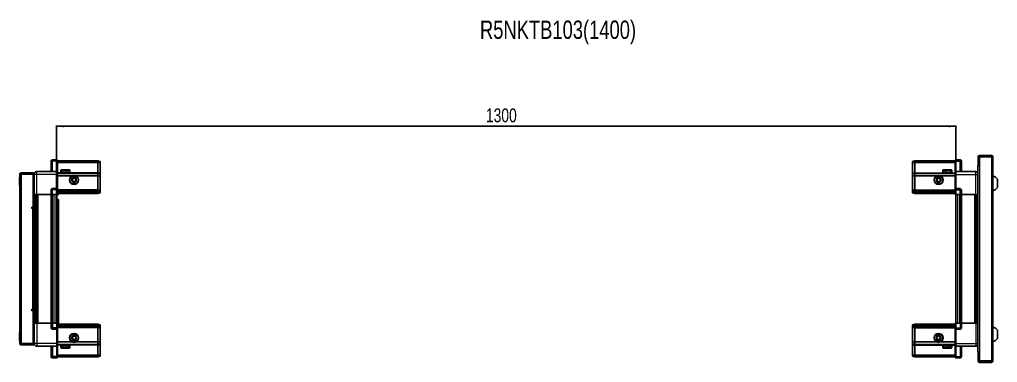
# Model space of a CAD drawing. Header units: millimetres. Extents: x 355 to 4339, y -619 to 1513.
# Drawn here: x 1721 to 3135, y 1018 to 1513 of the extents above; entities that cross this region are included whole.
import ezdxf

# ---------------------------------------------------------------- set-up
doc = ezdxf.new("R2010")
doc.units = ezdxf.units.MM
doc.layers.add('FORMAT', color=7, linetype='Continuous')
doc.styles.add('SLDTEXTSTYLE0', font='TXT', dxfattribs={"width": 0.75})
doc.dimstyles.new('SLDDIMSTYLE0', dxfattribs={"dimtxt": 20, "dimasz": 10, "dimexe": 0, "dimexo": 0.0625, "dimgap": 5, "dimtad": 2, "dimdec": 1, "dimrnd": 1e-09, "dimzin": 12, "dimdsep": 46, "dimtxsty": 'SLDTEXTSTYLE0', "dimsah": 1, "dimcen": 0.09, "dimadec": 0, "dimazin": 3, "dimtfac": 1, "dimtofl": 0, "dimtmove": 0, "dimatfit": 3, "dimfxl": 0, "dimfrac": 2, "dimtolj": 1, "dimtzin": 12, "dimarcsym": 0})

# ---------------------------------------------------------------- blocks, each defined once
blk = doc.blocks.new('_D_5')
at = {"layer": 'FORMAT'}
for p, q in [((1774.9, 1260), (1774.9, 1359.5)), ((1774.9, 1358.5), (3074.9, 1358.5)), ((3074.9, 1260), (3074.9, 1359.5))]:
    blk.add_line(p, q, dxfattribs=at)
for points in [[(1774.9, 1358.5), (1784.9, 1357), (1784.9, 1360)], [(3074.9, 1358.5), (3064.9, 1360), (3064.9, 1357)]]:
    blk.add_solid(points, dxfattribs=at)
at = {"layer": 'FORMAT', "insert": (2395.4, 1384.3), "char_height": 20, "attachment_point": 1, "style": 'SLDTEXTSTYLE0'}
blk.add_mtext('1300', dxfattribs=at)

msp = doc.modelspace()

# ---------------------------------------------------------------- linework, layer by layer
at = {"color": 7, "linetype": 'Continuous', "lineweight": 25}
for p, q in [((3126.18, 1316.51), (3108.88, 1316.51)), ((3126.18, 1315.01), (3108.88, 1315.01)), ((3126.18, 1315.01), (3126.18, 1316.51)), ((1767.08, 1308.01), (1767.08, 1293.01)), ((1775.08, 1310.01), (1769.08, 1310.01)), ((1775.08, 1310.01), (1775.41, 1310.01)), ((1775.08, 1310.01), (1775.08, 1308.01)), ((1775.08, 1293.21), (1775.08, 1308.01)), ((1775.08, 1293.21), (1775.08, 1308.01)), ((1776.28, 1309.51), (1775.41, 1310.01)), ((1776.28, 1308.01), (1776.28, 1309.51)), ((1834.58, 1308.51), (1776.28, 1308.51)), ((1776.28, 1308.01), (1776.28, 1293.21)), ((1834.58, 1306.01), (1776.28, 1306.01)), ((1834.58, 1308.51), (1834.58, 1306.01)), ((1837.58, 1307.7), (1834.58, 1308.51)), ((1834.58, 1306.01), (1834.58, 1291.51)), ((1837.58, 1305.85), (1834.58, 1306.01)), ((1837.58, 1305.85), (1837.58, 1307.7)), ((1837.58, 1291.51), (1837.58, 1305.85)), ((3012.28, 1307.7), (3015.28, 1308.51)), ((3012.28, 1305.85), (3012.28, 1307.7)), ((3012.28, 1305.85), (3015.28, 1306.01)), ((3012.28, 1291.51), (3012.28, 1305.85)), ((3015.28, 1308.51), (3015.28, 1306.01)), ((3015.28, 1308.51), (3073.58, 1308.51)), ((3015.28, 1306.01), (3015.28, 1291.51)), ((3015.28, 1306.01), (3073.58, 1306.01)), ((3074.45, 1310.01), (3073.58, 1309.51)), ((3074.45, 1310.01), (3073.58, 1309.51)), ((3073.58, 1309.51), (3073.58, 1308.01)), ((3073.58, 1293.21), (3073.58, 1308.01)), ((3074.78, 1310.01), (3074.45, 1310.01)), ((3074.78, 1310.01), (3074.45, 1310.01)), ((3074.78, 1308.01), (3074.78, 1310.01)), ((3074.78, 1310.01), (3074.78, 1310.01)), ((3074.78, 1310.01), (3080.78, 1310.01)), ((3074.78, 1308.01), (3074.78, 1293.21)), ((3082.78, 1308.01), (3082.78, 1293.01)), ((3106.68, 1301.51), (3106.68, 1032.51)), ((3106.68, 1301.51), (3108.78, 1301.51)), ((3106.78, 1314.41), (3106.78, 1302.01)), ((3106.78, 1302.01), (3108.28, 1302.01)), ((3108.28, 1314.41), (3108.28, 1302.01)), ((3108.78, 1301.51), (3108.78, 1314.41)), ((3108.78, 1314.41), (3126.18, 1314.41)), ((3126.18, 1314.41), (3128.28, 1314.41)), ((3128.28, 1314.41), (3128.28, 1019.61)), ((1723.08, 1289.16), (1721.58, 1289.16)), ((1721.58, 1288.66), (1721.58, 1289.16)), ((1721.58, 1045.36), (1721.58, 1288.66)), ((1723.68, 1289.76), (1723.68, 1291.26)), ((1723.68, 1291.26), (1724.58, 1291.26)), ((1723.68, 1289.76), (1724.58, 1289.76)), ((1723.68, 1289.26), (1741.08, 1289.26)), ((1724.58, 1289.76), (1724.58, 1291.26)), ((1724.58, 1291.26), (1741.08, 1291.26)), ((1724.58, 1289.76), (1741.08, 1289.76)), ((1741.08, 1289.76), (1741.08, 1291.26)), ((1742.58, 1289.26), (1741.08, 1289.26)), ((1741.08, 1289.26), (1741.08, 1241.76)), ((1742.58, 1289.01), (1742.58, 1260.01)), ((1775.08, 1293.01), (1746.08, 1293.01)), ((1775.08, 1293.01), (1775.08, 1293.21)), ((1775.08, 1293.01), (1776.28, 1293.01)), ((1775.08, 1289.01), (1775.08, 1293.01)), ((1775.08, 1268.71), (1775.08, 1289.01)), ((1776.28, 1293.21), (1776.28, 1293.01)), ((1776.28, 1293.01), (1776.28, 1289.01)), ((1834.58, 1290.51), (1776.28, 1290.51)), ((1776.28, 1289.01), (1776.28, 1268.71)), ((1797.58, 1287.01), (1776.28, 1287.01)), ((1781.08, 1294.91), (1781.08, 1292.51)), ((1781.08, 1292.51), (1781.08, 1292.01)), ((1781.08, 1292.01), (1781.21, 1292.01)), ((1781.41, 1292.51), (1781.21, 1292.51)), ((1781.21, 1292.51), (1781.21, 1292.01)), ((1781.21, 1292.01), (1781.41, 1292.01)), ((1781.41, 1292.51), (1781.41, 1292.01)), ((1781.41, 1292.01), (1781.93, 1292.01)), ((1781.88, 1295.71), (1789.05, 1295.71)), ((1782.33, 1292.51), (1781.93, 1292.51)), ((1781.93, 1292.51), (1781.93, 1292.01)), ((1781.93, 1292.01), (1782.33, 1292.01)), ((1782.33, 1292.51), (1782.33, 1292.01)), ((1782.33, 1292.01), (1783.2, 1292.01)), ((1783.18, 1292.01), (1783.18, 1291.91)), ((1783.18, 1291.91), (1791.98, 1291.91)), ((1783.78, 1292.51), (1783.2, 1292.51)), ((1783.2, 1292.51), (1783.2, 1292.01)), ((1783.2, 1292.01), (1783.78, 1292.01)), ((1783.58, 1291.51), (1784.27, 1291.02)), ((1783.58, 1291.51), (1788.61, 1291.51)), ((1784.27, 1291.02), (1783.58, 1290.54)), ((1783.58, 1290.54), (1783.58, 1290.51)), ((1783.58, 1290.54), (1788.61, 1290.54)), ((1783.78, 1292.51), (1783.78, 1292.01)), ((1783.78, 1292.01), (1784.9, 1292.01)), ((1784.27, 1291.02), (1788.43, 1291.02)), ((1785.59, 1292.51), (1784.9, 1292.51)), ((1784.9, 1292.51), (1784.9, 1292.01)), ((1784.9, 1292.01), (1785.59, 1292.01)), ((1785.59, 1292.51), (1785.59, 1292.01)), ((1785.59, 1292.01), (1786.86, 1292.01)), ((1787.6, 1292.51), (1786.86, 1292.51)), ((1786.86, 1292.51), (1786.86, 1292.01)), ((1786.86, 1292.01), (1787.1, 1292.01)), ((1787.1, 1292.51), (1787.1, 1292.01)), ((1787.59, 1292.51), (1787.59, 1292.01)), ((1787.59, 1292.01), (1787.6, 1292.01)), ((1787.6, 1292.51), (1787.6, 1292.01)), ((1787.6, 1292.01), (1788.89, 1292.01)), ((1788.43, 1291.02), (1790.89, 1291.02)), ((1788.61, 1291.51), (1791.58, 1291.51)), ((1788.61, 1290.54), (1791.58, 1290.54)), ((1789.61, 1292.51), (1788.89, 1292.51)), ((1788.89, 1292.51), (1788.89, 1292.01)), ((1788.95, 1292.51), (1788.95, 1292.01)), ((1788.95, 1292.01), (1789.61, 1292.01)), ((1789.05, 1295.71), (1793.28, 1295.71)), ((1789.61, 1292.51), (1789.61, 1292.01)), ((1789.61, 1292.01), (1790.8, 1292.01)), ((1791.42, 1292.51), (1790.8, 1292.51)), ((1790.8, 1292.51), (1790.8, 1292.01)), ((1790.8, 1292.01), (1791.42, 1292.01)), ((1790.89, 1291.02), (1791.58, 1291.51)), ((1791.58, 1290.54), (1790.89, 1291.02)), ((1791.42, 1292.51), (1791.42, 1292.01)), ((1791.42, 1292.01), (1792.39, 1292.01)), ((1791.58, 1290.51), (1791.58, 1290.54)), ((1791.98, 1291.91), (1791.98, 1292.01)), ((1792.85, 1292.51), (1792.39, 1292.51)), ((1792.39, 1292.51), (1792.39, 1292.01)), ((1792.39, 1292.01), (1792.85, 1292.01)), ((1792.85, 1292.51), (1792.85, 1292.01)), ((1792.85, 1292.01), (1793.5, 1292.01)), ((1793.77, 1292.51), (1793.5, 1292.51)), ((1793.5, 1292.51), (1793.5, 1292.01)), ((1793.5, 1292.01), (1793.77, 1292.01)), ((1793.77, 1292.51), (1793.77, 1292.01)), ((1793.77, 1292.01), (1794.04, 1292.01)), ((1794.08, 1292.51), (1794.04, 1292.51)), ((1794.04, 1292.51), (1794.04, 1292.01)), ((1794.04, 1292.01), (1794.08, 1292.01)), ((1794.08, 1292.51), (1794.08, 1294.91)), ((1794.08, 1292.51), (1794.08, 1292.01)), ((1834.58, 1287.01), (1802.58, 1287.01)), ((1834.58, 1291.51), (1834.58, 1290.51)), ((1834.58, 1290.51), (1834.58, 1287.01)), ((1837.58, 1289.7), (1834.58, 1290.51)), ((1834.58, 1287.01), (1834.58, 1266.51)), ((1834.58, 1287.01), (1837.58, 1286.67)), ((1837.58, 1289.7), (1837.58, 1291.51)), ((1837.58, 1286.67), (1837.58, 1289.7)), ((1837.58, 1266.51), (1837.58, 1286.67)), ((3012.28, 1289.7), (3012.28, 1291.51)), ((3012.28, 1289.7), (3015.28, 1290.51)), ((3012.28, 1286.67), (3012.28, 1289.7)), ((3015.28, 1287.01), (3012.28, 1286.67)), ((3012.28, 1266.51), (3012.28, 1286.67)), ((3015.28, 1291.51), (3015.28, 1290.51)), ((3015.28, 1290.51), (3015.28, 1287.01)), ((3015.28, 1290.51), (3073.58, 1290.51)), ((3015.28, 1287.01), (3015.28, 1266.51)), ((3015.28, 1287.01), (3047.28, 1287.01)), ((3052.28, 1287.01), (3073.58, 1287.01)), ((3055.78, 1294.91), (3055.78, 1292.01)), ((3055.78, 1292.01), (3055.82, 1292.01)), ((3055.94, 1292.51), (3055.82, 1292.51)), ((3055.82, 1292.51), (3055.82, 1292.01)), ((3055.82, 1292.01), (3055.94, 1292.01)), ((3055.94, 1292.51), (3055.94, 1292.01)), ((3055.94, 1292.01), (3056.35, 1292.01)), ((3056.69, 1292.51), (3056.35, 1292.51)), ((3056.35, 1292.51), (3056.35, 1292.01)), ((3056.35, 1292.01), (3056.69, 1292.01)), ((3056.58, 1295.71), (3067.98, 1295.71)), ((3056.69, 1292.51), (3056.69, 1292.01)), ((3056.69, 1292.01), (3057.46, 1292.01)), ((3057.99, 1292.51), (3057.46, 1292.51)), ((3057.46, 1292.51), (3057.46, 1292.01)), ((3057.46, 1292.01), (3057.99, 1292.01)), ((3057.88, 1292.01), (3057.88, 1291.91)), ((3057.88, 1291.91), (3066.68, 1291.91)), ((3057.99, 1292.51), (3057.99, 1292.01)), ((3057.99, 1292.01), (3059.04, 1292.01)), ((3058.28, 1291.51), (3058.97, 1291.02)), ((3058.28, 1291.51), (3066.28, 1291.51)), ((3058.97, 1291.02), (3058.28, 1290.54)), ((3058.28, 1290.54), (3058.28, 1290.51)), ((3058.28, 1290.54), (3066.28, 1290.54)), ((3058.97, 1291.02), (3065.59, 1291.02)), ((3059.7, 1292.51), (3059.04, 1292.51)), ((3059.04, 1292.51), (3059.04, 1292.01)), ((3059.04, 1292.01), (3059.7, 1292.01)), ((3059.7, 1292.51), (3059.7, 1292.01)), ((3059.7, 1292.01), (3060.94, 1292.01)), ((3061.67, 1292.51), (3060.94, 1292.51)), ((3060.94, 1292.51), (3060.94, 1292.01)), ((3060.94, 1292.01), (3061.37, 1292.01)), ((3061.37, 1292.51), (3061.37, 1292.01)), ((3061.67, 1292.51), (3061.67, 1292.01)), ((3061.67, 1292.01), (3062.97, 1292.01)), ((3063.7, 1292.51), (3062.97, 1292.51)), ((3062.97, 1292.51), (3062.97, 1292.01)), ((3063.24, 1292.51), (3063.24, 1292.01)), ((3063.24, 1292.01), (3063.7, 1292.01)), ((3063.7, 1292.51), (3063.7, 1292.01)), ((3063.7, 1292.01), (3064.94, 1292.01)), ((3065.59, 1292.51), (3064.94, 1292.51)), ((3064.94, 1292.51), (3064.94, 1292.01)), ((3064.94, 1292.01), (3065.59, 1292.01)), ((3065.59, 1292.51), (3065.59, 1292.01)), ((3065.59, 1292.01), (3066.64, 1292.01)), ((3065.59, 1291.02), (3066.28, 1291.51)), ((3066.28, 1290.54), (3065.59, 1291.02)), ((3066.28, 1290.51), (3066.28, 1290.54)), ((3067.16, 1292.51), (3066.64, 1292.51)), ((3066.64, 1292.51), (3066.64, 1292.01)), ((3066.64, 1292.01), (3067.16, 1292.01)), ((3066.68, 1291.91), (3066.68, 1292.01)), ((3067.16, 1292.51), (3067.16, 1292.01)), ((3067.16, 1292.01), (3067.92, 1292.01)), ((3068.25, 1292.51), (3067.92, 1292.51)), ((3067.92, 1292.51), (3067.92, 1292.01)), ((3067.92, 1292.01), (3068.25, 1292.01)), ((3068.25, 1292.51), (3068.25, 1292.01)), ((3068.25, 1292.01), (3068.64, 1292.01)), ((3068.75, 1292.51), (3068.64, 1292.51)), ((3068.64, 1292.51), (3068.64, 1292.01)), ((3068.64, 1292.01), (3068.75, 1292.01)), ((3068.75, 1292.51), (3068.75, 1292.01)), ((3068.75, 1292.01), (3068.78, 1292.01)), ((3068.78, 1292.01), (3068.78, 1294.91)), ((3073.58, 1293.01), (3073.58, 1293.21)), ((3074.78, 1293.01), (3073.58, 1293.01)), ((3073.58, 1289.01), (3073.58, 1293.01)), ((3073.58, 1268.71), (3073.58, 1289.01)), ((3074.78, 1293.21), (3074.78, 1293.01)), ((3074.78, 1293.01), (3074.78, 1289.01)), ((3074.78, 1293.01), (3103.78, 1293.01)), ((3074.78, 1289.01), (3074.78, 1268.71)), ((1721.58, 1284.64), (1721.28, 1284.64)), ((1721.28, 1273.07), (1721.28, 1284.64)), ((1721.28, 1273.07), (1721.58, 1273.07)), ((3134.88, 1270.01), (3134.88, 1282.01)), ((1741.08, 1262.76), (1742.58, 1262.76)), ((1742.58, 1260.01), (1741.08, 1260.01)), ((1743.23, 1074.01), (1743.23, 1260.01)), ((1745.02, 1260.01), (1745.02, 1074.01)), ((1745.06, 1260.01), (1745.06, 1074.01)), ((1767.08, 1260.01), (1746.08, 1260.01)), ((1767.08, 1266.51), (1767.08, 1260.01)), ((1767.08, 1260.01), (1769.08, 1260.01)), ((1767.73, 1074.01), (1767.73, 1260.01)), ((1775.08, 1268.51), (1769.08, 1268.51)), ((1775.08, 1260.01), (1769.08, 1260.01)), ((1774.93, 1074.01), (1774.93, 1260.01)), ((1775.08, 1268.51), (1775.08, 1268.71)), ((1775.08, 1268.51), (1775.08, 1266.51)), ((1775.08, 1268.51), (1776.28, 1268.51)), ((1775.08, 1260.01), (1775.08, 1266.51)), ((1775.08, 1260.01), (1775.08, 1266.51)), ((1775.08, 1260.01), (1775.41, 1260.01)), ((1775.08, 1260.01), (1775.08, 1260.01)), ((1775.41, 1260.01), (1775.41, 1266.51)), ((1776.28, 1260.01), (1775.41, 1260.01)), ((1775.41, 1260.01), (1775.41, 1260.01)), ((1776.28, 1268.71), (1776.28, 1268.51)), ((1776.28, 1267.83), (1776.28, 1268.51)), ((1776.28, 1267.83), (1776.28, 1260.01)), ((1834.58, 1265.51), (1776.28, 1265.51)), ((1834.58, 1264.51), (1776.28, 1264.51)), ((1834.58, 1263.01), (1776.28, 1263.01)), ((1834.58, 1261.51), (1776.28, 1261.51)), ((1834.58, 1266.51), (1834.58, 1265.51)), ((1834.58, 1265.51), (1834.58, 1264.51)), ((1834.58, 1265.51), (1837.58, 1264.7)), ((1834.58, 1264.51), (1834.58, 1263.01)), ((1834.58, 1264.51), (1837.58, 1263.96)), ((1834.58, 1263.01), (1837.58, 1263.46)), ((1834.58, 1263.01), (1834.58, 1261.51)), ((1834.58, 1261.51), (1837.58, 1262.31)), ((1837.58, 1264.7), (1837.58, 1266.51)), ((1837.58, 1263.96), (1837.58, 1264.7)), ((1837.58, 1263.46), (1837.58, 1263.96)), ((1837.58, 1262.31), (1837.58, 1263.46)), ((3012.28, 1264.7), (3012.28, 1266.51)), ((3015.28, 1265.51), (3012.28, 1264.7)), ((3012.28, 1263.96), (3012.28, 1264.7)), ((3015.28, 1264.51), (3012.28, 1263.96)), ((3012.28, 1263.46), (3012.28, 1263.96)), ((3012.28, 1262.31), (3012.28, 1263.46)), ((3015.28, 1263.01), (3012.28, 1263.46)), ((3015.28, 1261.51), (3012.28, 1262.31)), ((3015.28, 1266.51), (3015.28, 1265.51)), ((3015.28, 1265.51), (3015.28, 1264.51)), ((3015.28, 1265.51), (3073.58, 1265.51)), ((3015.28, 1264.51), (3015.28, 1263.01)), ((3015.28, 1264.51), (3073.58, 1264.51)), ((3015.28, 1263.01), (3073.58, 1263.01)), ((3015.28, 1263.01), (3015.28, 1261.51)), ((3015.28, 1261.51), (3073.58, 1261.51)), ((3073.58, 1268.51), (3073.58, 1268.71)), ((3074.78, 1268.51), (3073.58, 1268.51)), ((3073.58, 1268.51), (3073.58, 1267.83)), ((3073.58, 1260.01), (3073.58, 1267.83)), ((3074.45, 1260.01), (3073.58, 1260.01)), ((3074.45, 1266.51), (3074.45, 1260.01)), ((3074.78, 1260.01), (3074.45, 1260.01)), ((3074.78, 1268.71), (3074.78, 1268.51)), ((3074.78, 1266.51), (3074.78, 1268.51)), ((3074.78, 1266.51), (3074.78, 1268.51)), ((3074.78, 1268.51), (3080.78, 1268.51)), ((3074.78, 1266.51), (3074.78, 1260.01)), ((3074.78, 1260.01), (3080.78, 1260.01)), ((3074.93, 1260.01), (3074.93, 1074.01)), ((3082.78, 1260.01), (3080.78, 1260.01)), ((3082.13, 1260.01), (3082.13, 1074.01)), ((3082.78, 1266.51), (3082.78, 1260.01)), ((3082.78, 1260.01), (3103.78, 1260.01)), ((3104.8, 1074.01), (3104.8, 1260.01)), ((3104.84, 1074.01), (3104.84, 1260.01)), ((3106.63, 1260.01), (3106.63, 1074.01)), ((1774.93, 1253.01), (1777.43, 1253.01)), ((1777.43, 1253.01), (1777.43, 1079.51)), ((1741.08, 1241.76), (1739.73, 1241.76)), ((1739.73, 1239.76), (1740.48, 1239.76)), ((1740.48, 1239.76), (1742.58, 1239.76)), ((1742.58, 1239.76), (1742.58, 1094.26)), ((1740.48, 1094.26), (1739.73, 1094.26)), ((1739.73, 1092.26), (1741.08, 1092.26)), ((1742.58, 1094.26), (1740.48, 1094.26)), ((1741.08, 1092.26), (1741.08, 1044.76)), ((1777.43, 1079.51), (1774.93, 1079.51)), ((1777.43, 1079.51), (1777.43, 1072.51)), ((1721.58, 1060.94), (1721.28, 1060.94)), ((1721.28, 1051.26), (1721.28, 1060.94)), ((1742.58, 1074.01), (1741.08, 1074.01)), ((1742.58, 1071.26), (1741.08, 1071.26)), ((1742.58, 1045.01), (1742.58, 1074.01)), ((1767.08, 1074.01), (1746.08, 1074.01)), ((1767.08, 1067.51), (1767.08, 1074.01)), ((1767.08, 1074.01), (1769.08, 1074.01)), ((1775.08, 1074.01), (1769.08, 1074.01)), ((1775.08, 1065.51), (1769.08, 1065.51)), ((1775.08, 1067.51), (1775.08, 1074.01)), ((1775.08, 1074.01), (1775.41, 1074.01)), ((1775.08, 1067.51), (1775.08, 1065.51)), ((1775.08, 1067.51), (1775.08, 1065.51)), ((1775.08, 1065.51), (1776.28, 1065.51)), ((1775.08, 1065.31), (1775.08, 1065.51)), ((1775.08, 1045.01), (1775.08, 1065.31)), ((1775.41, 1067.51), (1775.41, 1074.01)), ((1775.41, 1074.01), (1776.28, 1074.01)), ((1776.28, 1074.01), (1776.28, 1066.18)), ((1834.58, 1072.51), (1776.28, 1072.51)), ((1834.58, 1071.01), (1776.28, 1071.01)), ((1834.58, 1069.51), (1776.28, 1069.51)), ((1834.58, 1068.51), (1776.28, 1068.51)), ((1776.28, 1065.51), (1776.28, 1066.18)), ((1776.28, 1065.51), (1776.28, 1065.31)), ((1776.28, 1065.31), (1776.28, 1045.01)), ((1834.58, 1071.01), (1834.58, 1072.51)), ((1834.58, 1072.51), (1837.58, 1071.7)), ((1834.58, 1069.51), (1834.58, 1071.01)), ((1834.58, 1071.01), (1837.58, 1070.55)), ((1834.58, 1069.51), (1837.58, 1070.05)), ((1834.58, 1068.51), (1834.58, 1069.51)), ((1834.58, 1068.51), (1837.58, 1069.31)), ((1834.58, 1067.51), (1834.58, 1068.51)), ((1834.58, 1047.01), (1834.58, 1067.51)), ((1837.58, 1071.7), (1837.58, 1070.55)), ((1837.58, 1070.55), (1837.58, 1070.05)), ((1837.58, 1070.05), (1837.58, 1069.31)), ((1837.58, 1069.31), (1837.58, 1067.51)), ((1837.58, 1067.51), (1837.58, 1047.34)), ((3015.28, 1072.51), (3012.28, 1071.7)), ((3012.28, 1071.7), (3012.28, 1070.55)), ((3015.28, 1071.01), (3012.28, 1070.55)), ((3012.28, 1070.55), (3012.28, 1070.05)), ((3015.28, 1069.51), (3012.28, 1070.05)), ((3012.28, 1070.05), (3012.28, 1069.31)), ((3015.28, 1068.51), (3012.28, 1069.31)), ((3012.28, 1069.31), (3012.28, 1067.51)), ((3012.28, 1067.51), (3012.28, 1047.34)), ((3015.28, 1071.01), (3015.28, 1072.51)), ((3015.28, 1072.51), (3073.58, 1072.51)), ((3015.28, 1071.01), (3073.58, 1071.01)), ((3015.28, 1069.51), (3015.28, 1071.01)), ((3015.28, 1069.51), (3073.58, 1069.51)), ((3015.28, 1068.51), (3015.28, 1069.51)), ((3015.28, 1068.51), (3073.58, 1068.51)), ((3015.28, 1067.51), (3015.28, 1068.51)), ((3015.28, 1047.01), (3015.28, 1067.51)), ((3073.58, 1066.18), (3073.58, 1074.01)), ((3073.58, 1074.01), (3074.45, 1074.01)), ((3073.58, 1066.18), (3073.58, 1065.51)), ((3074.78, 1065.51), (3073.58, 1065.51)), ((3073.58, 1065.31), (3073.58, 1065.51)), ((3073.58, 1045.01), (3073.58, 1065.31)), ((3074.45, 1074.01), (3074.45, 1074.01)), ((3074.45, 1074.01), (3074.45, 1067.51)), ((3074.78, 1074.01), (3074.45, 1074.01)), ((3074.78, 1074.01), (3074.78, 1074.01)), ((3074.78, 1074.01), (3074.78, 1067.51)), ((3074.78, 1074.01), (3080.78, 1074.01)), ((3074.78, 1074.01), (3074.78, 1067.51)), ((3074.78, 1065.51), (3074.78, 1067.51)), ((3074.78, 1065.51), (3074.78, 1065.31)), ((3074.78, 1065.51), (3080.78, 1065.51)), ((3074.78, 1065.31), (3074.78, 1045.01)), ((3082.78, 1074.01), (3080.78, 1074.01)), ((3082.78, 1067.51), (3082.78, 1074.01)), ((3082.78, 1074.01), (3103.78, 1074.01)), ((3134.88, 1052.01), (3134.88, 1064.01)), ((1721.28, 1049.37), (1721.28, 1051.26)), ((1721.28, 1049.37), (1721.58, 1049.37)), ((1797.58, 1047.01), (1776.28, 1047.01)), ((1834.58, 1047.01), (1802.58, 1047.01)), ((1834.58, 1047.01), (1837.58, 1047.34)), ((1834.58, 1043.51), (1834.58, 1047.01)), ((1837.58, 1047.34), (1837.58, 1044.31)), ((3015.28, 1047.01), (3012.28, 1047.34)), ((3012.28, 1047.34), (3012.28, 1044.31)), ((3015.28, 1047.01), (3047.28, 1047.01)), ((3015.28, 1043.51), (3015.28, 1047.01)), ((3052.28, 1047.01), (3073.58, 1047.01)), ((1721.58, 1044.86), (1721.58, 1045.36)), ((1723.08, 1044.86), (1721.58, 1044.86)), ((1741.08, 1044.76), (1723.68, 1044.76)), ((1723.68, 1044.26), (1723.68, 1042.76)), ((1723.68, 1044.26), (1724.58, 1044.26)), ((1723.68, 1042.76), (1724.58, 1042.76)), ((1724.58, 1044.26), (1724.58, 1042.76)), ((1741.08, 1044.26), (1724.58, 1044.26)), ((1741.08, 1042.76), (1724.58, 1042.76)), ((1741.08, 1044.76), (1742.58, 1044.76)), ((1741.08, 1044.26), (1741.08, 1042.76)), ((1775.08, 1041.01), (1746.08, 1041.01)), ((1767.08, 1026.01), (1767.08, 1041.01)), ((1775.08, 1041.01), (1775.08, 1045.01)), ((1775.08, 1041.01), (1776.28, 1041.01)), ((1775.08, 1040.81), (1775.08, 1041.01)), ((1775.08, 1026.01), (1775.08, 1040.81)), ((1776.28, 1045.01), (1776.28, 1041.01)), ((1834.58, 1043.51), (1776.28, 1043.51)), ((1776.28, 1041.01), (1776.28, 1040.81)), ((1776.28, 1040.81), (1776.28, 1026.01)), ((1781.08, 1042.01), (1781.08, 1039.11)), ((1781.18, 1042.01), (1781.08, 1042.01)), ((1781.18, 1041.51), (1781.18, 1042.01)), ((1781.34, 1042.01), (1781.18, 1042.01)), ((1781.18, 1041.51), (1781.34, 1041.51)), ((1781.34, 1041.51), (1781.34, 1042.01)), ((1781.83, 1042.01), (1781.34, 1042.01)), ((1781.83, 1041.51), (1781.83, 1042.01)), ((1782.22, 1042.01), (1781.83, 1042.01)), ((1781.83, 1041.51), (1782.22, 1041.51)), ((1782.03, 1038.31), (1781.88, 1038.31)), ((1793.28, 1038.31), (1782.03, 1038.31)), ((1782.22, 1041.51), (1782.22, 1042.01)), ((1783.05, 1042.01), (1782.22, 1042.01)), ((1783.05, 1041.51), (1783.05, 1042.01)), ((1783.61, 1042.01), (1783.05, 1042.01)), ((1783.05, 1041.51), (1783.61, 1041.51)), ((1783.18, 1042.11), (1783.18, 1042.01)), ((1788.58, 1042.11), (1783.18, 1042.11)), ((1783.58, 1043.51), (1783.58, 1043.47)), ((1783.58, 1043.47), (1784.27, 1042.99)), ((1783.68, 1043.47), (1783.58, 1043.47)), ((1784.27, 1042.99), (1783.58, 1042.51)), ((1783.68, 1042.51), (1783.58, 1042.51)), ((1783.61, 1041.51), (1783.61, 1042.01)), ((1784.72, 1042.01), (1783.61, 1042.01)), ((1791.58, 1043.47), (1783.68, 1043.47)), ((1791.58, 1042.51), (1783.68, 1042.51)), ((1784.36, 1042.99), (1784.27, 1042.99)), ((1790.89, 1042.99), (1784.36, 1042.99)), ((1784.72, 1041.51), (1784.72, 1042.01)), ((1785.4, 1042.01), (1784.72, 1042.01)), ((1784.72, 1041.51), (1785.4, 1041.51)), ((1785.4, 1041.51), (1785.4, 1042.01)), ((1786.66, 1042.01), (1785.4, 1042.01)), ((1786.66, 1041.51), (1786.66, 1042.01)), ((1786.96, 1042.01), (1786.66, 1042.01)), ((1786.66, 1041.51), (1787.4, 1041.51)), ((1786.96, 1041.51), (1786.96, 1042.01)), ((1787.4, 1041.51), (1787.4, 1042.01)), ((1788.69, 1042.01), (1787.4, 1042.01)), ((1791.98, 1042.11), (1788.58, 1042.11)), ((1788.69, 1041.51), (1788.69, 1042.01)), ((1788.69, 1041.51), (1789.41, 1041.51)), ((1788.82, 1041.51), (1788.82, 1042.01)), ((1789.41, 1042.01), (1788.82, 1042.01)), ((1789.41, 1041.51), (1789.41, 1042.01)), ((1790.62, 1042.01), (1789.41, 1042.01)), ((1790.62, 1041.51), (1790.62, 1042.01)), ((1791.25, 1042.01), (1790.62, 1042.01)), ((1790.62, 1041.51), (1791.25, 1041.51)), ((1790.89, 1042.99), (1791.58, 1043.47)), ((1791.58, 1042.51), (1790.89, 1042.99)), ((1791.25, 1041.51), (1791.25, 1042.01)), ((1792.24, 1042.01), (1791.25, 1042.01)), ((1791.58, 1043.47), (1791.58, 1043.51)), ((1791.98, 1042.01), (1791.98, 1042.11)), ((1792.24, 1041.51), (1792.24, 1042.01)), ((1792.73, 1042.01), (1792.24, 1042.01)), ((1792.24, 1041.51), (1792.73, 1041.51)), ((1792.73, 1041.51), (1792.73, 1042.01)), ((1793.42, 1042.01), (1792.73, 1042.01)), ((1793.42, 1041.51), (1793.42, 1042.01)), ((1793.7, 1042.01), (1793.42, 1042.01)), ((1793.42, 1041.51), (1793.7, 1041.51)), ((1793.7, 1041.51), (1793.7, 1042.01)), ((1794.02, 1042.01), (1793.7, 1042.01)), ((1794.02, 1041.51), (1794.02, 1042.01)), ((1794.08, 1042.01), (1794.02, 1042.01)), ((1794.02, 1041.51), (1794.08, 1041.51)), ((1794.08, 1039.11), (1794.08, 1042.01)), ((1794.08, 1041.51), (1794.08, 1042.01)), ((1794.08, 1042.01), (1794.08, 1042.01)), ((1837.58, 1044.31), (1834.58, 1043.51)), ((1834.58, 1042.51), (1834.58, 1043.51)), ((1834.58, 1028.01), (1834.58, 1042.51)), ((1837.58, 1044.31), (1837.58, 1042.51)), ((1837.58, 1042.51), (1837.58, 1028.16)), ((3012.28, 1044.31), (3015.28, 1043.51)), ((3012.28, 1044.31), (3012.28, 1042.51)), ((3012.28, 1042.51), (3012.28, 1028.16)), ((3015.28, 1043.51), (3073.58, 1043.51)), ((3015.28, 1042.51), (3015.28, 1043.51)), ((3015.28, 1028.01), (3015.28, 1042.51)), ((3055.78, 1042.01), (3055.78, 1039.11)), ((3055.8, 1042.01), (3055.78, 1042.01)), ((3055.8, 1041.51), (3055.8, 1042.01)), ((3055.9, 1042.01), (3055.8, 1042.01)), ((3055.8, 1041.51), (3055.9, 1041.51)), ((3055.9, 1041.51), (3055.9, 1042.01)), ((3056.27, 1042.01), (3055.9, 1042.01)), ((3056.27, 1041.51), (3056.27, 1042.01)), ((3056.59, 1042.01), (3056.27, 1042.01)), ((3056.27, 1041.51), (3056.59, 1041.51)), ((3067.98, 1038.31), (3056.58, 1038.31)), ((3056.59, 1041.51), (3056.59, 1042.01)), ((3057.33, 1042.01), (3056.59, 1042.01)), ((3057.33, 1041.51), (3057.33, 1042.01)), ((3057.84, 1042.01), (3057.33, 1042.01)), ((3057.33, 1041.51), (3057.84, 1041.51)), ((3057.84, 1041.51), (3057.84, 1042.01)), ((3058.87, 1042.01), (3057.84, 1042.01)), ((3057.88, 1042.11), (3057.88, 1042.01)), ((3066.68, 1042.11), (3057.88, 1042.11)), ((3058.28, 1043.51), (3058.28, 1043.47)), ((3058.28, 1043.47), (3058.97, 1042.99)), ((3066.28, 1043.47), (3058.28, 1043.47)), ((3058.97, 1042.99), (3058.28, 1042.51)), ((3066.28, 1042.51), (3058.28, 1042.51)), ((3058.87, 1041.51), (3058.87, 1042.01)), ((3059.52, 1042.01), (3058.87, 1042.01)), ((3058.87, 1041.51), (3059.52, 1041.51)), ((3065.59, 1042.99), (3058.97, 1042.99)), ((3059.52, 1041.51), (3059.52, 1042.01)), ((3060.75, 1042.01), (3059.52, 1042.01)), ((3060.75, 1041.51), (3060.75, 1042.01)), ((3061.24, 1042.01), (3060.75, 1042.01)), ((3060.75, 1041.51), (3061.47, 1041.51)), ((3061.24, 1041.51), (3061.24, 1042.01)), ((3061.47, 1041.51), (3061.47, 1042.01)), ((3062.77, 1042.01), (3061.47, 1042.01)), ((3062.77, 1041.51), (3062.77, 1042.01)), ((3062.77, 1041.51), (3063.51, 1041.51)), ((3063.11, 1041.51), (3063.11, 1042.01)), ((3063.51, 1042.01), (3063.11, 1042.01)), ((3063.51, 1041.51), (3063.51, 1042.01)), ((3064.75, 1042.01), (3063.51, 1042.01)), ((3064.75, 1041.51), (3064.75, 1042.01)), ((3065.42, 1042.01), (3064.75, 1042.01)), ((3064.75, 1041.51), (3065.42, 1041.51)), ((3065.42, 1041.51), (3065.42, 1042.01)), ((3066.49, 1042.01), (3065.42, 1042.01)), ((3065.59, 1042.99), (3066.28, 1043.47)), ((3066.28, 1042.51), (3065.59, 1042.99)), ((3066.28, 1043.47), (3066.28, 1043.51)), ((3066.49, 1041.51), (3066.49, 1042.01)), ((3067.02, 1042.01), (3066.49, 1042.01)), ((3066.49, 1041.51), (3067.02, 1041.51)), ((3066.68, 1042.01), (3066.68, 1042.11)), ((3067.02, 1041.51), (3067.02, 1042.01)), ((3067.81, 1042.01), (3067.02, 1042.01)), ((3067.81, 1041.51), (3067.81, 1042.01)), ((3068.17, 1042.01), (3067.81, 1042.01)), ((3067.81, 1041.51), (3068.17, 1041.51)), ((3068.17, 1041.51), (3068.17, 1042.01)), ((3068.6, 1042.01), (3068.17, 1042.01)), ((3068.6, 1041.51), (3068.6, 1042.01)), ((3068.73, 1042.01), (3068.6, 1042.01)), ((3068.6, 1041.51), (3068.73, 1041.51)), ((3068.73, 1041.51), (3068.73, 1042.01)), ((3068.78, 1042.01), (3068.73, 1042.01)), ((3068.78, 1039.11), (3068.78, 1042.01)), ((3073.58, 1041.01), (3073.58, 1045.01)), ((3074.78, 1041.01), (3073.58, 1041.01)), ((3073.58, 1040.81), (3073.58, 1041.01)), ((3073.58, 1026.01), (3073.58, 1040.81)), ((3074.78, 1045.01), (3074.78, 1041.01)), ((3074.78, 1041.01), (3074.78, 1040.81)), ((3074.78, 1041.01), (3103.78, 1041.01)), ((3074.78, 1040.81), (3074.78, 1026.01)), ((3074.78, 1040.81), (3074.78, 1026.01)), ((3082.78, 1026.01), (3082.78, 1041.01)), ((3108.78, 1032.51), (3106.68, 1032.51)), ((3106.78, 1032.01), (3108.28, 1032.01)), ((3106.78, 1032.01), (3106.78, 1019.61)), ((3108.28, 1032.01), (3108.28, 1019.61)), ((3108.78, 1019.61), (3108.78, 1032.51)), ((1775.08, 1024.01), (1769.08, 1024.01)), ((1775.08, 1026.01), (1775.08, 1024.01)), ((1775.08, 1024.01), (1775.41, 1024.01)), ((1775.08, 1024.01), (1775.41, 1024.01)), ((1775.08, 1024.01), (1775.08, 1024.01)), ((1775.41, 1024.01), (1776.28, 1024.51)), ((1775.41, 1024.01), (1776.28, 1024.51)), ((1834.58, 1028.01), (1776.28, 1028.01)), ((1776.28, 1024.51), (1776.28, 1026.01)), ((1834.58, 1025.51), (1776.28, 1025.51)), ((1837.58, 1028.16), (1834.58, 1028.01)), ((1834.58, 1025.51), (1834.58, 1028.01)), ((1837.58, 1026.31), (1834.58, 1025.51)), ((1837.58, 1028.16), (1837.58, 1026.31)), ((3012.28, 1028.16), (3015.28, 1028.01)), ((3012.28, 1028.16), (3012.28, 1026.31)), ((3012.28, 1026.31), (3015.28, 1025.51)), ((3015.28, 1028.01), (3073.58, 1028.01)), ((3015.28, 1025.51), (3015.28, 1028.01)), ((3015.28, 1025.51), (3073.58, 1025.51)), ((3073.58, 1026.01), (3073.58, 1024.51)), ((3073.58, 1024.51), (3074.45, 1024.01)), ((3074.78, 1024.01), (3074.45, 1024.01)), ((3074.78, 1024.01), (3074.78, 1026.01)), ((3074.78, 1024.01), (3080.78, 1024.01)), ((3126.18, 1019.61), (3108.78, 1019.61)), ((3108.88, 1019.01), (3126.18, 1019.01)), ((3128.28, 1019.61), (3126.18, 1019.61)), ((3126.18, 1019.01), (3126.18, 1017.51)), ((3108.88, 1017.51), (3126.18, 1017.51))]:
    msp.add_line(p, q, dxfattribs=at)
at = {"color": 8, "linetype": 'Continuous', "lineweight": 18}
for p, q in [((3108.88, 1315.01), (3108.88, 1316.51)), ((1769.08, 1308.01), (1767.08, 1308.01)), ((1769.08, 1308.01), (1769.08, 1310.01)), ((1769.08, 1293.01), (1769.08, 1308.01)), ((1775.08, 1308.01), (1769.08, 1308.01)), ((1775.08, 1308.01), (1776.28, 1308.01)), ((3074.78, 1308.01), (3073.58, 1308.01)), ((3074.78, 1308.01), (3080.78, 1308.01)), ((3080.78, 1308.01), (3080.78, 1310.01)), ((3080.78, 1308.01), (3082.78, 1308.01)), ((3080.78, 1293.01), (3080.78, 1308.01)), ((3108.28, 1314.41), (3106.78, 1314.41)), ((3108.78, 1301.51), (3108.78, 1032.51)), ((3126.18, 1314.41), (3126.18, 1019.61)), ((1723.68, 1289.26), (1723.68, 1044.76)), ((1746.08, 1260.01), (1746.08, 1289.01)), ((1775.08, 1289.01), (1746.08, 1289.01)), ((1775.08, 1293.21), (1776.28, 1293.21)), ((1775.08, 1289.01), (1776.28, 1289.01)), ((1783.58, 1291.51), (1776.28, 1291.51)), ((1781.08, 1294.91), (1789.25, 1294.91)), ((1789.25, 1294.91), (1794.08, 1294.91)), ((1834.58, 1291.51), (1791.58, 1291.51)), ((1837.58, 1291.51), (1834.58, 1291.51)), ((3012.28, 1291.51), (3015.28, 1291.51)), ((3015.28, 1291.51), (3058.28, 1291.51)), ((3055.78, 1294.91), (3068.78, 1294.91)), ((3066.28, 1291.51), (3073.58, 1291.51)), ((3073.58, 1293.21), (3074.78, 1293.21)), ((3074.78, 1289.01), (3073.58, 1289.01)), ((3074.78, 1289.01), (3103.78, 1289.01)), ((3103.78, 1260.01), (3103.78, 1289.01)), ((1742.58, 1239.76), (1742.58, 1260.01)), ((1743.82, 1260.01), (1743.82, 1074.01)), ((1746.26, 1074.01), (1746.26, 1260.01)), ((1747.68, 1260.01), (1747.68, 1074.01)), ((1767.08, 1266.51), (1769.08, 1266.51)), ((1767.08, 1074.01), (1767.08, 1260.01)), ((1769.08, 1266.51), (1769.08, 1268.51)), ((1769.08, 1260.01), (1769.08, 1266.51)), ((1775.08, 1266.51), (1769.08, 1266.51)), ((1769.73, 1074.01), (1769.73, 1260.01)), ((1772.93, 1074.01), (1772.93, 1260.01)), ((1775.08, 1268.71), (1776.28, 1268.71)), ((1775.08, 1266.51), (1775.41, 1266.51)), ((1775.08, 1260.01), (1775.41, 1260.01)), ((1834.58, 1266.51), (1776.28, 1266.51)), ((1834.58, 1266.51), (1837.58, 1266.51)), ((3015.28, 1266.51), (3012.28, 1266.51)), ((3015.28, 1266.51), (3073.58, 1266.51)), ((3073.58, 1268.71), (3074.78, 1268.71)), ((3074.78, 1266.51), (3074.45, 1266.51)), ((3074.78, 1266.51), (3080.78, 1266.51)), ((3076.93, 1260.01), (3076.93, 1074.01)), ((3080.13, 1260.01), (3080.13, 1074.01)), ((3080.78, 1266.51), (3080.78, 1268.51)), ((3080.78, 1260.01), (3080.78, 1266.51)), ((3082.78, 1266.51), (3080.78, 1266.51)), ((3082.78, 1260.01), (3082.78, 1074.01)), ((3102.18, 1074.01), (3102.18, 1260.01)), ((3103.6, 1260.01), (3103.6, 1074.01)), ((3106.04, 1074.01), (3106.04, 1260.01)), ((1740.48, 1094.26), (1740.48, 1239.76)), ((1742.58, 1074.01), (1742.58, 1094.26)), ((1746.08, 1074.01), (1746.08, 1045.01)), ((1767.08, 1067.51), (1769.08, 1067.51)), ((1769.08, 1074.01), (1769.08, 1067.51)), ((1769.08, 1067.51), (1769.08, 1065.51)), ((1775.08, 1067.51), (1769.08, 1067.51)), ((1775.08, 1067.51), (1775.41, 1067.51)), ((1776.28, 1065.31), (1775.08, 1065.31)), ((1834.58, 1067.51), (1776.28, 1067.51)), ((1834.58, 1067.51), (1837.58, 1067.51)), ((3015.28, 1067.51), (3012.28, 1067.51)), ((3015.28, 1067.51), (3073.58, 1067.51)), ((3074.78, 1065.31), (3073.58, 1065.31)), ((3074.78, 1074.01), (3074.45, 1074.01)), ((3074.78, 1067.51), (3074.45, 1067.51)), ((3074.78, 1067.51), (3080.78, 1067.51)), ((3080.78, 1074.01), (3080.78, 1067.51)), ((3080.78, 1067.51), (3080.78, 1065.51)), ((3082.78, 1067.51), (3080.78, 1067.51)), ((3103.78, 1074.01), (3103.78, 1045.01)), ((1775.08, 1045.01), (1746.08, 1045.01)), ((1769.08, 1041.01), (1769.08, 1026.01)), ((1775.08, 1045.01), (1776.28, 1045.01)), ((1776.28, 1040.81), (1775.08, 1040.81)), ((1783.58, 1042.51), (1776.28, 1042.51)), ((1781.25, 1039.11), (1781.08, 1039.11)), ((1794.08, 1039.11), (1781.25, 1039.11)), ((1834.58, 1042.51), (1791.58, 1042.51)), ((1837.58, 1042.51), (1834.58, 1042.51)), ((3012.28, 1042.51), (3015.28, 1042.51)), ((3015.28, 1042.51), (3058.28, 1042.51)), ((3068.78, 1039.11), (3055.78, 1039.11)), ((3066.28, 1042.51), (3073.58, 1042.51)), ((3074.78, 1045.01), (3073.58, 1045.01)), ((3074.78, 1040.81), (3073.58, 1040.81)), ((3074.78, 1045.01), (3103.78, 1045.01)), ((3080.78, 1041.01), (3080.78, 1026.01)), ((1769.08, 1026.01), (1767.08, 1026.01)), ((1775.08, 1026.01), (1769.08, 1026.01)), ((1769.08, 1026.01), (1769.08, 1024.01)), ((1775.08, 1026.01), (1776.28, 1026.01)), ((3074.78, 1026.01), (3073.58, 1026.01)), ((3074.78, 1026.01), (3080.78, 1026.01)), ((3080.78, 1026.01), (3082.78, 1026.01)), ((3080.78, 1026.01), (3080.78, 1024.01)), ((3108.28, 1019.61), (3106.78, 1019.61)), ((3108.88, 1019.01), (3108.88, 1017.51))]:
    msp.add_line(p, q, dxfattribs=at)
at = {"color": 7, "linetype": 'Continuous', "lineweight": 25}
for centre, radius in [((1800.08, 1281.01), 6.5), ((3049.78, 1281.01), 6.5), ((1800.08, 1281.01), 3.46), ((3049.78, 1281.01), 3.46), ((1800.08, 1053.01), 6.5), ((1800.08, 1053.01), 3.46), ((3049.78, 1053.01), 6.5), ((3049.78, 1053.01), 3.46)]:
    msp.add_circle(centre, radius, dxfattribs=at)
at = {"color": 8, "linetype": 'Continuous', "lineweight": 18}
for centre in [(1800.08, 1281.01), (3049.78, 1281.01), (1800.08, 1053.01), (3049.78, 1053.01)]:
    msp.add_circle(centre, 5.7, dxfattribs=at)
at = {"color": 7, "linetype": 'Continuous', "lineweight": 25}
for centre, radius, start, end in [((3108.88, 1314.41), 2.1, 90, 180), ((3108.88, 1314.41), 0.6, 90, 180), ((3126.18, 1314.41), 2.1, 0, 90), ((3126.18, 1314.41), 0.6, 0, 90), ((1769.08, 1308.01), 2, 90, 180), ((3080.78, 1308.01), 2, 0, 90), ((1723.58, 1288.76), 0.5, 90, 117.52901), ((1740.98, 1289.16), 0.6, 9.59407, 90), ((1740.98, 1289.16), 2.1, 32.2369, 87.2706), ((1781.88, 1294.91), 0.8, 90, 180), ((1783.18, 1291.51), 0.4, 0, 90), ((1791.98, 1291.51), 0.4, 90, 180), ((1793.28, 1294.91), 0.8, 0, 90), ((3056.58, 1294.91), 0.8, 90, 180), ((3057.88, 1291.51), 0.4, 0, 90), ((3066.68, 1291.51), 0.4, 90, 180), ((3067.98, 1294.91), 0.8, 0, 90), ((3125.26, 1274.98), 11.91, 36.1266, 75.29965), ((1800.08, 1281.01), 2.5, 161.00659, 221.00659), ((1800.08, 1281.01), 2.5, 101.00659, 161.00659), ((1800.08, 1281.01), 2.5, 221.00659, 281.00659), ((1800.08, 1281.01), 2.5, 41.00659, 101.00659), ((1800.08, 1281.01), 2.5, 281.00659, 341.00659), ((1800.08, 1281.01), 2.5, 341.00659, 41.00659), ((3049.78, 1281.01), 2.5, 120.74103, 180.74103), ((3049.78, 1281.01), 2.5, 180.74103, 240.74103), ((3049.78, 1281.01), 2.5, 60.74103, 120.74103), ((3049.78, 1281.01), 2.5, 240.74103, 300.74103), ((3049.78, 1281.01), 2.5, 0.74103, 60.74103), ((3049.78, 1281.01), 2.5, 300.74103, 0.74103), ((1769.08, 1266.51), 2, 90, 180), ((1772.43, 1262.66), 5, 300, 346.70293), ((3080.78, 1266.51), 2, 0, 90), ((3125.26, 1277.03), 11.91, 284.70035, 323.8734), ((1739.73, 1240.76), 1, 90, 270), ((1739.73, 1093.26), 1, 90, 270), ((1769.08, 1067.51), 2, 180, 270), ((3080.78, 1067.51), 2, 270, 0), ((3125.26, 1056.98), 11.91, 36.1266, 75.29965), ((1800.08, 1053.01), 2.5, 127.98423, 187.98423), ((1800.08, 1053.01), 2.5, 187.98423, 247.98423), ((1800.08, 1053.01), 2.5, 67.98423, 127.98423), ((1800.08, 1053.01), 2.5, 247.98423, 307.98423), ((1800.08, 1053.01), 2.5, 7.98423, 67.98423), ((1800.08, 1053.01), 2.5, 307.98423, 7.98423), ((3049.78, 1053.01), 2.5, 155.91157, 215.91157), ((3049.78, 1053.01), 2.5, 95.91157, 155.91157), ((3049.78, 1053.01), 2.5, 215.91157, 275.91157), ((3049.78, 1053.01), 2.5, 35.91157, 95.91157), ((3049.78, 1053.01), 2.5, 275.91157, 335.91157), ((3049.78, 1053.01), 2.5, 335.91157, 35.91157), ((3125.26, 1059.03), 11.91, 284.70035, 323.8734), ((1723.58, 1045.26), 0.5, 243.29122, 270), ((1740.98, 1044.86), 0.6, 270, 350.40593), ((1740.98, 1044.86), 2.1, 272.7294, 327.8305), ((1781.88, 1039.11), 0.8, 180, 270), ((1783.18, 1042.51), 0.4, 270, 0), ((1791.98, 1042.51), 0.4, 180, 270), ((1793.28, 1039.11), 0.8, 270, 360), ((3056.58, 1039.11), 0.8, 180, 270), ((3057.88, 1042.51), 0.4, 270, 0), ((3066.68, 1042.51), 0.4, 180, 270), ((3067.98, 1039.11), 0.8, 270, 0), ((1769.08, 1026.01), 2, 180, 270), ((3080.78, 1026.01), 2, 270, 0), ((3108.88, 1019.61), 2.1, 180, 270), ((3108.88, 1019.61), 0.6, 180, 270), ((3126.18, 1019.61), 2.1, 270, 0), ((3126.18, 1019.61), 0.6, 270, 0)]:
    msp.add_arc(centre, radius, start, end, dxfattribs=at)
for centre, start_param, end_param in [((1778.88, 1266.51), 2.4188584, 3.1415927), ((3070.98, 1266.51), 0, 0.7227342), ((1778.88, 1067.51), 3.1415927, 3.8643269), ((3070.98, 1067.51), 5.5604511, 6.2831853)]:
    msp.add_ellipse(centre, major_axis=(3.46, 0), ratio=0.5773503, start_param=start_param, end_param=end_param, dxfattribs=at)
for points, knots in [([(1723.68, 1291.26), (1723.43, 1291.23), (1722.93, 1291.18), (1722.29, 1290.78), (1721.83, 1290.23), (1721.61, 1289.65), (1721.59, 1289.28), (1721.58, 1289.16)], [0, 0, 0, 0, 0.2302553, 0.4485219, 0.6667858, 0.8850496, 1, 1, 1, 1]), ([(1721.58, 1288.66), (1721.61, 1288.7), (1721.66, 1288.79), (1722.05, 1288.93), (1722.61, 1289.06), (1723.19, 1289.17), (1723.55, 1289.23), (1723.68, 1289.26)], [0, 0, 0, 0, 0.2302553, 0.4485219, 0.6667858, 0.8850496, 1, 1, 1, 1]), ([(1746.08, 1293.01), (1745.64, 1292.96), (1744.96, 1292.89), (1744.15, 1292.45), (1743.59, 1292), (1743.14, 1291.44), (1742.7, 1290.62), (1742.63, 1289.95), (1742.58, 1289.51)], [0, 0, 0, 0, 0.2394568, 0.3683607, 0.5, 0.6316393, 0.7605432, 1, 1, 1, 1]), ([(1742.58, 1289.51), (1742.58, 1289.5), (1742.58, 1289.49), (1742.58, 1289.37), (1742.58, 1289.2), (1742.58, 1289.07), (1742.58, 1289.01)], [0, 0, 0, 0, 0.2493943, 0.5003335, 0.7501667, 1, 1, 1, 1]), ([(3103.78, 1293.01), (3104.22, 1292.96), (3104.9, 1292.89), (3105.71, 1292.45), (3106.27, 1292.01), (3106.55, 1291.64), (3106.68, 1291.46)], [0, 0, 0, 0, 0.3842982, 0.5911726, 0.8024372, 1, 1, 1, 1]), ([(1797.25, 1280.45), (1797.41, 1280.94), (1797.73, 1281.85), (1798.04, 1282.76), (1798.19, 1283.18)], [0, 0, 0, 0, 0.53468586, 1, 1, 1, 1]), ([(1799.14, 1278.28), (1798.92, 1278.54), (1798.37, 1279.16), (1797.72, 1279.91), (1797.33, 1280.36), (1797.25, 1280.45)], [0, 0, 0, 0, 0.36290056, 0.86687533, 1, 1, 1, 1]), ([(1798.19, 1283.18), (1798.69, 1283.28), (1799.64, 1283.47), (1800.58, 1283.65), (1801.02, 1283.74)], [0, 0, 0, 0, 0.53468586, 1, 1, 1, 1]), ([(1801.97, 1278.83), (1801.47, 1278.73), (1800.52, 1278.54), (1799.58, 1278.36), (1799.14, 1278.28)], [0, 0, 0, 0, 0.5346859, 1, 1, 1, 1]), ([(1801.02, 1283.74), (1801.1, 1283.64), (1801.49, 1283.19), (1802.15, 1282.44), (1802.69, 1281.82), (1802.91, 1281.56)], [0, 0, 0, 0, 0.1331247, 0.6370994, 1, 1, 1, 1]), ([(1802.91, 1281.56), (1802.75, 1281.07), (1802.43, 1280.16), (1802.12, 1279.25), (1801.97, 1278.83)], [0, 0, 0, 0, 0.5346859, 1, 1, 1, 1]), ([(3047.26, 1282.42), (3047.71, 1282.68), (3048.53, 1283.17), (3049.36, 1283.66), (3049.74, 1283.89)], [0, 0, 0, 0, 0.5346859, 1, 1, 1, 1]), ([(3047.3, 1279.53), (3047.3, 1279.66), (3047.29, 1280.25), (3047.28, 1281.25), (3047.27, 1282.07), (3047.26, 1282.42)], [0, 0, 0, 0, 0.1331247, 0.6370994, 1, 1, 1, 1]), ([(3049.82, 1278.12), (3049.37, 1278.37), (3048.53, 1278.84), (3047.69, 1279.31), (3047.3, 1279.53)], [0, 0, 0, 0, 0.5346859, 1, 1, 1, 1]), ([(3049.74, 1283.89), (3050.19, 1283.64), (3051.03, 1283.17), (3051.87, 1282.7), (3052.26, 1282.48)], [0, 0, 0, 0, 0.5346859, 1, 1, 1, 1]), ([(3052.3, 1279.59), (3051.86, 1279.33), (3051.03, 1278.84), (3050.2, 1278.35), (3049.82, 1278.12)], [0, 0, 0, 0, 0.5346859, 1, 1, 1, 1]), ([(3052.26, 1282.48), (3052.27, 1282.14), (3052.28, 1281.31), (3052.29, 1280.32), (3052.3, 1279.72), (3052.3, 1279.59)], [0, 0, 0, 0, 0.3629006, 0.8668753, 1, 1, 1, 1]), ([(1742.58, 1260.01), (1742.62, 1260.01), (1742.7, 1260.01), (1743.3, 1260.01), (1744.19, 1260.01), (1745.17, 1260.01), (1745.82, 1260.01), (1746.08, 1260.01)], [0, 0, 0, 0, 0.2146939, 0.4293877, 0.6440816, 0.8587754, 1, 1, 1, 1]), ([(3106.63, 1260.01), (3106.59, 1260.01), (3106.37, 1260.01), (3105.65, 1260.01), (3104.69, 1260.01), (3104.04, 1260.01), (3103.78, 1260.01)], [0, 0, 0, 0, 0.0717073, 0.4209791, 0.7702508, 1, 1, 1, 1]), ([(1742.58, 1074.01), (1742.62, 1074.01), (1742.7, 1074.01), (1743.3, 1074.01), (1744.19, 1074.01), (1745.17, 1074.01), (1745.82, 1074.01), (1746.08, 1074.01)], [0, 0, 0, 0, 0.2146939, 0.4293877, 0.6440816, 0.8587754, 1, 1, 1, 1]), ([(3106.63, 1074.01), (3106.59, 1074.01), (3106.37, 1074.01), (3105.65, 1074.01), (3104.69, 1074.01), (3104.04, 1074.01), (3103.78, 1074.01)], [0, 0, 0, 0, 0.0717073, 0.4209791, 0.7702508, 1, 1, 1, 1]), ([(1797.4, 1054.09), (1797.81, 1054.41), (1798.57, 1055), (1799.33, 1055.59), (1799.68, 1055.86)], [0, 0, 0, 0, 0.53468586, 1, 1, 1, 1]), ([(1797.81, 1051.23), (1797.79, 1051.35), (1797.7, 1051.95), (1797.57, 1052.93), (1797.45, 1053.75), (1797.4, 1054.09)], [0, 0, 0, 0, 0.1331247, 0.6370994, 1, 1, 1, 1]), ([(1800.48, 1050.15), (1800, 1050.34), (1799.11, 1050.7), (1798.22, 1051.06), (1797.81, 1051.23)], [0, 0, 0, 0, 0.5346859, 1, 1, 1, 1]), ([(1799.68, 1055.86), (1800.16, 1055.67), (1801.05, 1055.31), (1801.94, 1054.95), (1802.36, 1054.78)], [0, 0, 0, 0, 0.5346859, 1, 1, 1, 1]), ([(1802.76, 1051.92), (1802.35, 1051.61), (1801.59, 1051.01), (1800.83, 1050.42), (1800.48, 1050.15)], [0, 0, 0, 0, 0.5346859, 1, 1, 1, 1]), ([(1802.36, 1054.78), (1802.4, 1054.44), (1802.52, 1053.63), (1802.66, 1052.64), (1802.74, 1052.05), (1802.76, 1051.92)], [0, 0, 0, 0, 0.3629006, 0.8668753, 1, 1, 1, 1]), ([(3046.91, 1052.71), (3047.12, 1053.18), (3047.51, 1054.06), (3047.91, 1054.94), (3048.09, 1055.34)], [0, 0, 0, 0, 0.53468586, 1, 1, 1, 1]), ([(3048.6, 1050.37), (3048.3, 1050.79), (3047.73, 1051.57), (3047.17, 1052.35), (3046.91, 1052.71)], [0, 0, 0, 0, 0.5346859, 1, 1, 1, 1]), ([(3048.09, 1055.34), (3048.43, 1055.38), (3049.25, 1055.46), (3050.24, 1055.57), (3050.83, 1055.63), (3050.96, 1055.64)], [0, 0, 0, 0, 0.3629006, 0.8668753, 1, 1, 1, 1]), ([(3051.47, 1050.67), (3051.35, 1050.65), (3050.75, 1050.59), (3049.76, 1050.49), (3048.95, 1050.41), (3048.6, 1050.37)], [0, 0, 0, 0, 0.1331247, 0.6370994, 1, 1, 1, 1]), ([(3050.96, 1055.64), (3051.26, 1055.22), (3051.83, 1054.44), (3052.39, 1053.66), (3052.65, 1053.3)], [0, 0, 0, 0, 0.5346859, 1, 1, 1, 1]), ([(3052.65, 1053.3), (3052.44, 1052.83), (3052.05, 1051.95), (3051.66, 1051.08), (3051.47, 1050.67)], [0, 0, 0, 0, 0.5346859, 1, 1, 1, 1]), ([(1723.68, 1044.76), (1723.43, 1044.8), (1722.93, 1044.89), (1722.29, 1045.03), (1721.83, 1045.16), (1721.61, 1045.27), (1721.59, 1045.33), (1721.58, 1045.36)], [0, 0, 0, 0, 0.2302553, 0.4485219, 0.6667858, 0.8850496, 1, 1, 1, 1]), ([(1721.58, 1044.86), (1721.61, 1044.6), (1721.66, 1044.11), (1722.05, 1043.47), (1722.61, 1043), (1723.19, 1042.78), (1723.55, 1042.76), (1723.68, 1042.76)], [0, 0, 0, 0, 0.2302553, 0.4485219, 0.6667858, 0.8850496, 1, 1, 1, 1]), ([(1742.58, 1044.51), (1742.58, 1044.51), (1742.58, 1044.53), (1742.58, 1044.64), (1742.58, 1044.81), (1742.58, 1044.94), (1742.58, 1045.01)], [0, 0, 0, 0, 0.2493943, 0.5003335, 0.7501667, 1, 1, 1, 1]), ([(1746.08, 1041.01), (1745.64, 1041.05), (1744.96, 1041.12), (1744.15, 1041.56), (1743.59, 1042.01), (1743.14, 1042.57), (1742.7, 1043.39), (1742.63, 1044.07), (1742.58, 1044.51)], [0, 0, 0, 0, 0.2394568, 0.3683607, 0.5, 0.6316393, 0.7605432, 1, 1, 1, 1]), ([(3103.78, 1041.01), (3104.22, 1041.05), (3104.9, 1041.12), (3105.71, 1041.56), (3106.27, 1042), (3106.55, 1042.37), (3106.68, 1042.55)], [0, 0, 0, 0, 0.38429816, 0.59117259, 0.8024372, 1, 1, 1, 1])]:
    msp.add_open_spline(points, degree=3, knots=knots, dxfattribs=at)
for points in [[(1723.68, 1289.76), (1723.6, 1289.75), (1723.44, 1289.73), (1723.25, 1289.59), (1723.11, 1289.39), (1723.09, 1289.23), (1723.08, 1289.16)], [(1723.08, 1044.86), (1723.09, 1044.78), (1723.11, 1044.62), (1723.25, 1044.42), (1723.44, 1044.28), (1723.6, 1044.26), (1723.68, 1044.26)]]:
    msp.add_open_spline(points, degree=3, dxfattribs=at)
at = {"color": 8, "linetype": 'Continuous', "lineweight": 18}
for points, knots in [([(1746.08, 1289.01), (1745.64, 1289.01), (1744.96, 1289.01), (1744.15, 1289.01), (1743.59, 1289.01), (1743.14, 1289.01), (1742.7, 1289.01), (1742.63, 1289.01), (1742.58, 1289.01)], [0, 0, 0, 0, 0.2394568, 0.3683607, 0.5, 0.6316393, 0.7605432, 1, 1, 1, 1]), ([(3103.78, 1289.01), (3104.22, 1289.01), (3104.9, 1289.01), (3105.71, 1289.01), (3106.27, 1289.01), (3106.55, 1289.01), (3106.68, 1289.01)], [0, 0, 0, 0, 0.3842982, 0.5911726, 0.8024372, 1, 1, 1, 1]), ([(1746.08, 1045.01), (1745.64, 1045.01), (1744.96, 1045.01), (1744.15, 1045.01), (1743.59, 1045.01), (1743.14, 1045.01), (1742.7, 1045.01), (1742.63, 1045.01), (1742.58, 1045.01)], [0, 0, 0, 0, 0.2394568, 0.3683607, 0.5, 0.6316393, 0.7605432, 1, 1, 1, 1]), ([(3103.78, 1045.01), (3104.22, 1045.01), (3104.9, 1045.01), (3105.71, 1045.01), (3106.27, 1045.01), (3106.55, 1045.01), (3106.68, 1045.01)], [0, 0, 0, 0, 0.3842982, 0.5911726, 0.8024372, 1, 1, 1, 1])]:
    msp.add_open_spline(points, degree=3, knots=knots, dxfattribs=at)
for points in [[(1746.08, 1289.01), (1746.08, 1289.53), (1746.08, 1290.58), (1746.08, 1291.9), (1746.08, 1292.83), (1746.08, 1292.95), (1746.08, 1293.01)], [(3103.78, 1289.01), (3103.78, 1289.53), (3103.78, 1290.58), (3103.78, 1291.9), (3103.78, 1292.83), (3103.78, 1292.95), (3103.78, 1293.01)], [(1746.08, 1045.01), (1746.08, 1044.48), (1746.08, 1043.43), (1746.08, 1042.11), (1746.08, 1041.19), (1746.08, 1041.07), (1746.08, 1041.01)], [(3103.78, 1045.01), (3103.78, 1044.48), (3103.78, 1043.43), (3103.78, 1042.11), (3103.78, 1041.19), (3103.78, 1041.07), (3103.78, 1041.01)]]:
    msp.add_open_spline(points, degree=3, dxfattribs=at)

# ---------------------------------------------------------------- texts
at = {"layer": 'FORMAT', "insert": (2386.81, 1511.19), "char_height": 26.4583, "attachment_point": 1, "style": 'SLDTEXTSTYLE0'}
msp.add_mtext('R5NKTB103(1400)', dxfattribs=at)

# ---------------------------------------------------------------- dimensions: what is measured, and where the dimension line sits
at = {"layer": 'FORMAT'}
dim = msp.add_linear_dim(base=(3074.93, 1358.51), p1=(1774.93, 1260.01), p2=(3074.93, 1260.01), angle=0, dimstyle='SLDDIMSTYLE0', dxfattribs=at)
dim.commit()
dim.dimension.update_dxf_attribs({"geometry": '_D_5', "text_midpoint": (2424.93, 1358.51), "dimtype": 160})

doc.saveas('drawing.dxf')
